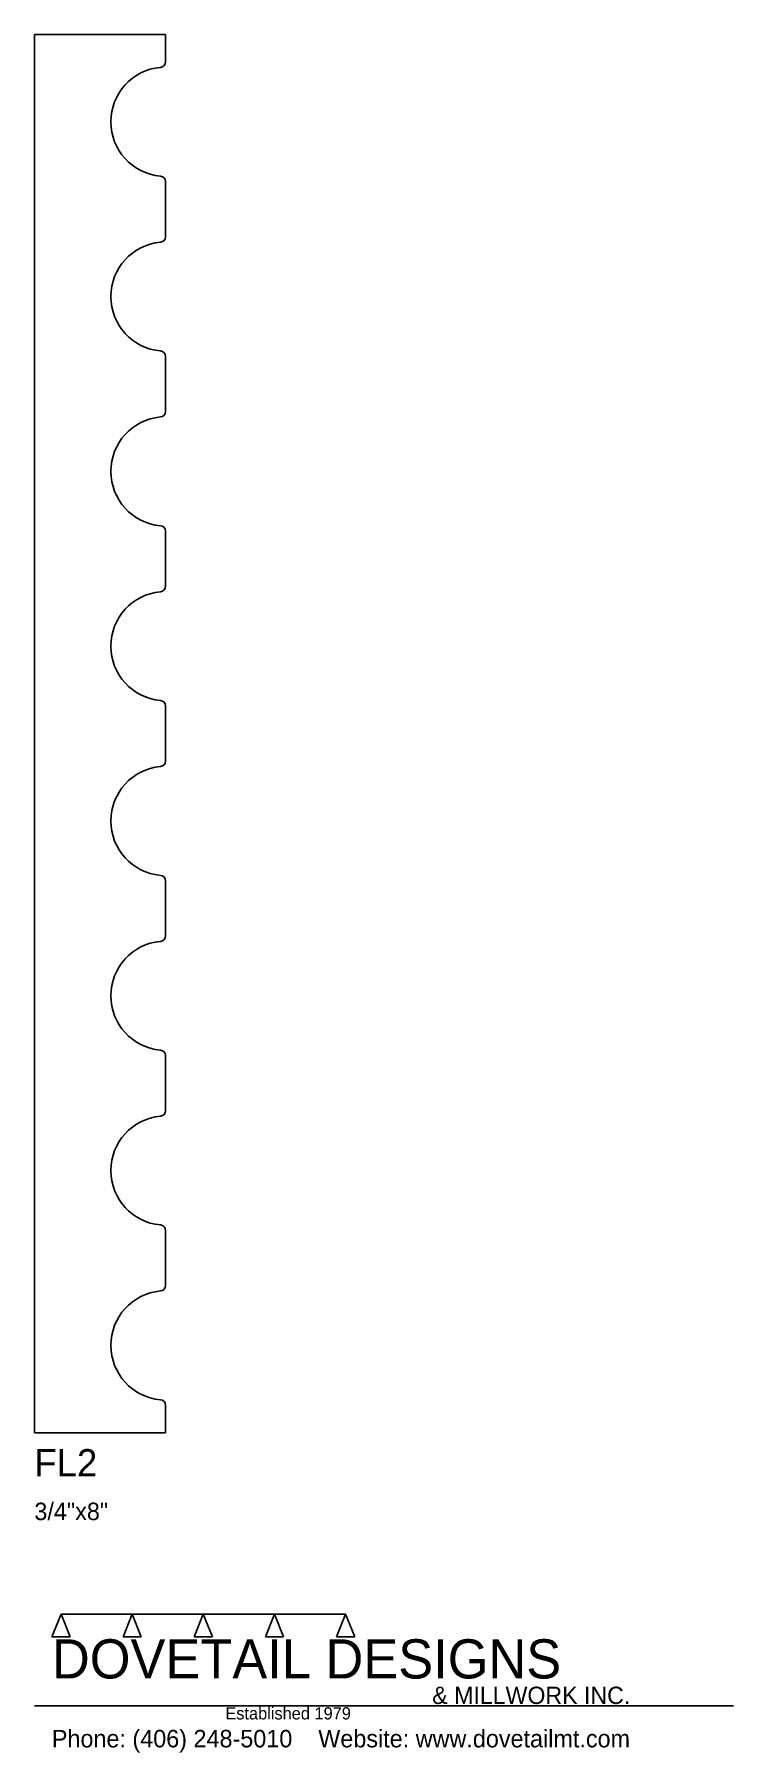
# Model space of a CAD drawing. Extents: x 0 to 4, y -1.83 to 8.
import ezdxf

# ---------------------------------------------------------------- set-up
doc = ezdxf.new("R2010")
doc.units = 0
doc.header["$MEASUREMENT"] = 0
for name, color, linetype in [('APS_GEOMETRY', 7, 'Continuous'), ('CONSTRUCTION', 7, 'Continuous'), ('TEXT', 7, 'Continuous')]:
    doc.layers.add(name, color=color, linetype=linetype)

msp = doc.modelspace()

# ---------------------------------------------------------------- linework, layer by layer
at = {"layer": 'APS_GEOMETRY'}
for p, q in [((0.75, 8), (0, 8)), ((0, 8), (0, 0)), ((0.75, 7.842327), (0.75, 8)), ((0.75, 6.842327), (0.75, 7.157673)), ((0.75, 5.842327), (0.75, 6.157673)), ((0.75, 4.842327), (0.75, 5.157673)), ((0.75, 3.842327), (0.75, 4.157673)), ((0.75, 2.842327), (0.75, 3.157673)), ((0.75, 1.842327), (0.75, 2.157673)), ((0.75, 0.842327), (0.75, 1.157673)), ((0.75, 0), (0.75, 0.157673)), ((0, 0), (0.75, 0))]:
    msp.add_line(p, q, dxfattribs=at)
for centre, radius, start, end in [((0.749997, 7.5), 0.3125, 95.215283, 264.784681), ((0.71875, 7.842327), 0.03125, 275.216272, 0.001138), ((0.71875, 7.157673), 0.03125, 0, 84.784091), ((0.749997, 6.5), 0.3125, 95.215283, 264.784681), ((0.71875, 6.842327), 0.03125, 275.216272, 0.001138), ((0.71875, 6.157673), 0.03125, 0, 84.784091), ((0.749997, 5.5), 0.3125, 95.215283, 264.784681), ((0.71875, 5.842327), 0.03125, 275.216272, 0.001138), ((0.71875, 5.157673), 0.03125, 0, 84.784091), ((0.71875, 4.842327), 0.03125, 275.216272, 0.001138), ((0.749997, 4.5), 0.3125, 95.215283, 264.784681), ((0.71875, 4.157673), 0.03125, 0, 84.784091), ((0.71875, 3.842327), 0.03125, 275.215909, 0), ((0.749996, 3.5), 0.3125, 95.215099, 264.784901), ((0.71875, 3.157673), 0.03125, 0, 84.784091), ((0.749997, 2.5), 0.3125, 95.215283, 264.784681), ((0.71875, 2.842327), 0.03125, 275.216272, 0.001138), ((0.71875, 2.157673), 0.03125, 0, 84.784091), ((0.749997, 1.5), 0.3125, 95.215283, 264.784681), ((0.71875, 1.842327), 0.03125, 275.216272, 0.001138), ((0.71875, 1.157673), 0.03125, 0, 84.784091), ((0.749997, 0.5), 0.3125, 95.215283, 264.784681), ((0.71875, 0.842327), 0.03125, 275.216272, 0.001138), ((0.71875, 0.157673), 0.03125, 0, 84.784091)]:
    msp.add_arc(centre, radius, start, end, dxfattribs=at)
at = {"layer": 'CONSTRUCTION'}
for p, q in [((0.152615, -1.038482), (0.10065, -1.166909)), ((0.152615, -1.038482), (0.559547, -1.03848)), ((0.20458, -1.166909), (0.152615, -1.038482)), ((0.559547, -1.03848), (0.507582, -1.166908)), ((0.611512, -1.166908), (0.559547, -1.03848)), ((0.559547, -1.03848), (0.966478, -1.03848)), ((0.966478, -1.03848), (0.914513, -1.166908)), ((1.018442, -1.166908), (0.966478, -1.03848)), ((0.966478, -1.03848), (1.373408, -1.03848)), ((1.373408, -1.03848), (1.321443, -1.166908)), ((1.425373, -1.166908), (1.373408, -1.03848)), ((1.373408, -1.03848), (1.780281, -1.038482)), ((1.780281, -1.038482), (1.728316, -1.166909)), ((1.832246, -1.166909), (1.780281, -1.038482)), ((0.10065, -1.166909), (0.20458, -1.166909)), ((0.507582, -1.166908), (0.611512, -1.166908)), ((0.914513, -1.166908), (1.018442, -1.166908)), ((1.321443, -1.166908), (1.425373, -1.166908)), ((1.728316, -1.166909), (1.832246, -1.166909)), ((0, -1.561751), (4, -1.561751))]:
    msp.add_line(p, q, dxfattribs=at)

# ---------------------------------------------------------------- texts
at = {"layer": 'TEXT'}
for s, height, p in [('FL2', 0.15625, (0, -0.25)), ('3/4"x8"', 0.1, (0, -0.5)), ('DOVETAIL DESIGNS', 0.224, (0.10065, -1.405784)), ('& MILLWORK INC.', 0.099, (2.276036, -1.551751)), ('Established 1979', 0.07, (1.092458, -1.640461)), ('Phone: (406) 248-5010    Website: www.dovetailmt.com', 0.1, (0.1, -1.8))]:
    msp.add_text(s, height=height, dxfattribs=at).set_placement(p)

doc.saveas('drawing.dxf')
